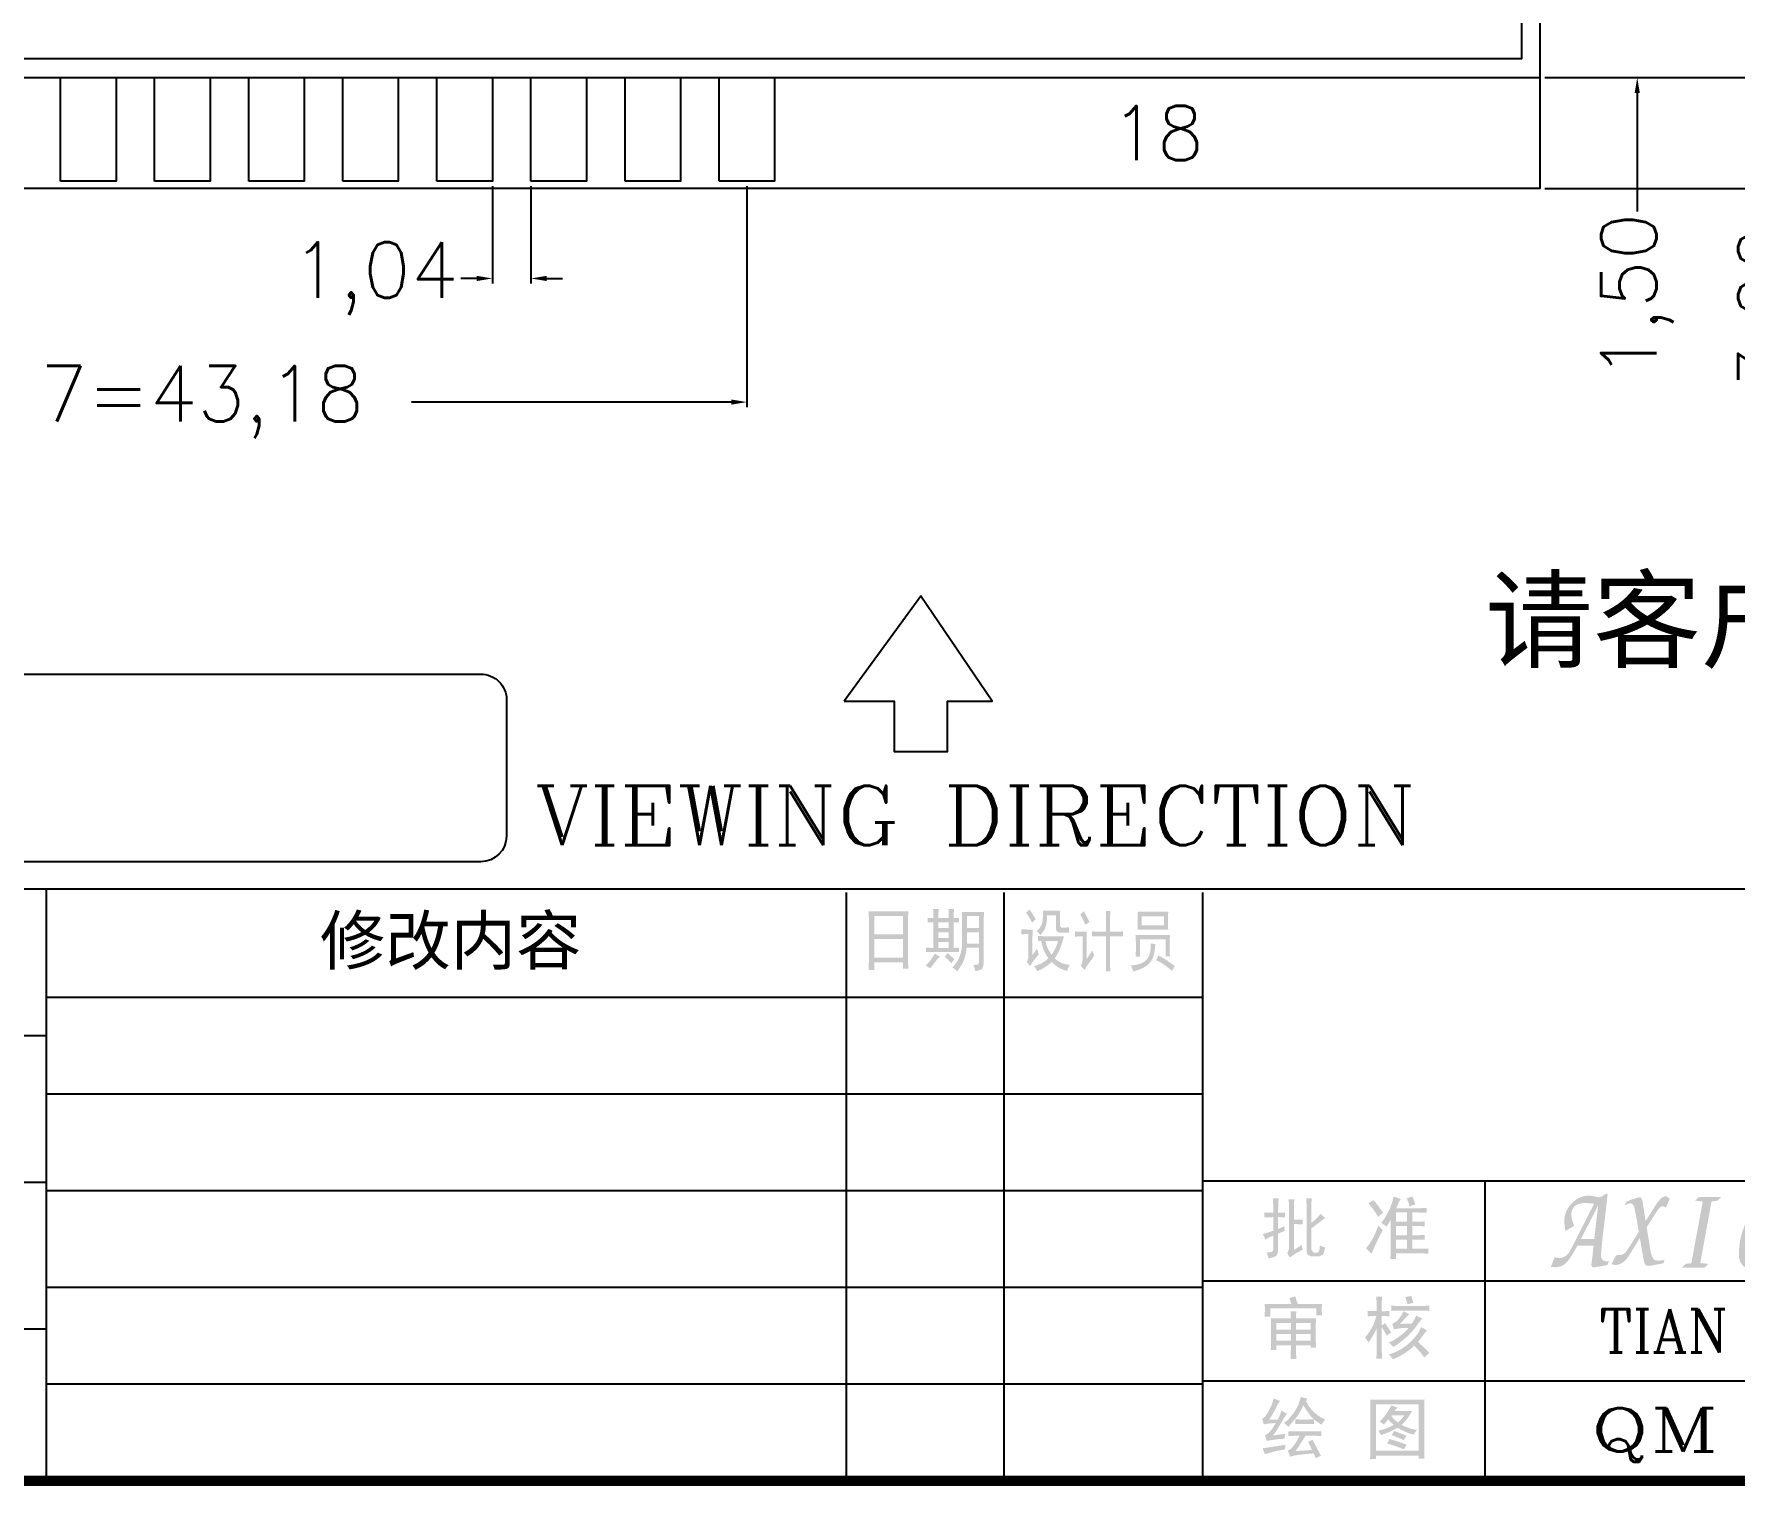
# Model space of a CAD drawing. Extents: x -1388 to 1427, y 183 to 486.
# Drawn here: x 697.43 to 743.33, y 219.21 to 258.42 of the extents above; entities that cross this region are included whole.
import ezdxf
from ezdxf.enums import TextEntityAlignment as Align

# ---------------------------------------------------------------- set-up
doc = ezdxf.new("R2010")
doc.units = 0
doc.header["$LTSCALE"] = 3
doc.layers.get('0').update_dxf_attribs({"linetype": 'CONTINUOUS'})
doc.layers.get('DEFPOINTS').update_dxf_attribs({"linetype": 'CONTINUOUS'})
doc.layers.add('DIM', color=3, linetype='CONTINUOUS')
doc.styles.add('ROMANC', font='romanc')
doc.styles.add('ROMANS', font='romans.shx')
doc.styles.get("Standard").update_dxf_attribs({"font": 'romanc.shx'})
doc.styles.add('style1', font='simhei.ttf')
doc.dimstyles.new('LCDDIM', dxfattribs={"dimtxt": 0.53, "dimasz": 0.424, "dimexe": 0.1325, "dimexo": 0.1325, "dimgap": 0.106, "dimtad": 0, "dimzin": 0, "dimtxsty": 'Standard', "dimcen": 2.5, "dimadec": 0, "dimazin": 0, "dimtfac": 1, "dimtofl": 0, "dimtmove": 0, "dimatfit": 0, "dimfxl": 0, "dimarcsym": 0})

# ---------------------------------------------------------------- blocks, each defined once
blk = doc.blocks.new('*D27')
at = {"layer": 'DEFPOINTS', "color": 0}
for p in [(736.585, 258.744), (738.085, 257.244), (740.713, 257.244)]:
    blk.add_point(p, dxfattribs=at)
at = {"layer": 'DIM', "color": 0, "lineweight": -2}
for p, q in [((740.713, 259.168), (740.713, 259.592)), ((736.718, 258.744), (740.846, 258.744)), ((738.218, 257.244), (740.846, 257.244)), ((740.713, 256.82), (740.713, 253.628))]:
    blk.add_line(p, q, dxfattribs=at)
at = {"layer": 'DIM', "color": 0}
for points in [[(740.642, 259.168), (740.784, 259.168), (740.713, 258.744)], [(740.642, 256.82), (740.784, 256.82), (740.713, 257.244)]]:
    blk.add_solid(points, dxfattribs=at)
at = {"layer": 'DIM', "color": 0, "insert": (740.713, 251.343), "char_height": 1.5, "attachment_point": 5, "rotation": 90, "style": 'ROMANS'}
blk.add_mtext('1,50', dxfattribs=at)
blk = doc.blocks.new('*D29')
at = {"layer": 'DEFPOINTS', "color": 0}
for p in [(738.085, 297.244), (744.414, 297.244), (738.085, 257.244)]:
    blk.add_point(p, dxfattribs=at)
at = {"layer": 'DIM', "color": 0, "lineweight": -2}
for p, q in [((738.218, 297.244), (744.547, 297.244)), ((744.414, 296.82), (744.414, 283.778)), ((744.414, 257.668), (744.414, 270.709)), ((738.218, 257.244), (744.547, 257.244))]:
    blk.add_line(p, q, dxfattribs=at)
at = {"layer": 'DIM', "color": 0}
for points in [[(744.344, 296.82), (744.485, 296.82), (744.414, 297.244)], [(744.344, 257.668), (744.485, 257.668), (744.414, 257.244)]]:
    blk.add_solid(points, dxfattribs=at)
at = {"layer": 'DIM', "color": 0, "insert": (744.414, 277.244), "char_height": 1.5, "attachment_point": 5, "rotation": 90, "style": 'ROMANS'}
blk.add_mtext('40,00%%p0.20', dxfattribs=at)
blk = doc.blocks.new('*D30')
at = {"layer": 'DEFPOINTS', "color": 0}
for p in [(738.085, 300.244), (748.183, 300.244), (738.085, 254.244)]:
    blk.add_point(p, dxfattribs=at)
at = {"layer": 'DIM', "color": 0, "lineweight": -2}
for p, q in [((738.218, 300.244), (748.315, 300.244)), ((748.183, 299.82), (748.183, 283.778)), ((748.183, 254.668), (748.183, 270.709)), ((738.218, 254.244), (748.315, 254.244))]:
    blk.add_line(p, q, dxfattribs=at)
at = {"layer": 'DIM', "color": 0}
for points in [[(748.112, 299.82), (748.253, 299.82), (748.183, 300.244)], [(748.112, 254.668), (748.253, 254.668), (748.183, 254.244)]]:
    blk.add_solid(points, dxfattribs=at)
at = {"layer": 'DIM', "color": 0, "insert": (748.183, 277.244), "char_height": 1.5, "attachment_point": 5, "rotation": 90, "style": 'ROMANS'}
blk.add_mtext('46,00%%p0.20', dxfattribs=at)
blk = doc.blocks.new('*D31')
at = {"layer": 'DEFPOINTS', "color": 0}
for p in [(673.495, 254.444), (716.675, 254.444), (716.675, 248.477)]:
    blk.add_point(p, dxfattribs=at)
at = {"layer": 'DIM', "color": 0, "lineweight": -2}
for p, q in [((673.495, 254.311), (673.495, 248.344)), ((716.675, 254.311), (716.675, 248.344)), ((673.919, 248.477), (682.55, 248.477)), ((716.251, 248.477), (707.62, 248.477))]:
    blk.add_line(p, q, dxfattribs=at)
at = {"layer": 'DIM', "color": 0}
for points in [[(673.919, 248.547), (673.919, 248.406), (673.495, 248.477)], [(716.251, 248.547), (716.251, 248.406), (716.675, 248.477)]]:
    blk.add_solid(points, dxfattribs=at)
at = {"layer": 'DIM', "color": 0, "insert": (695.085, 248.477), "char_height": 1.5, "attachment_point": 5, "style": 'ROMANS'}
blk.add_mtext('PITCH 2.54X17=43,18', dxfattribs=at)
blk = doc.blocks.new('*D32')
at = {"layer": 'DEFPOINTS', "color": 0}
for p in [(709.805, 254.444), (710.845, 254.444), (709.805, 251.816)]:
    blk.add_point(p, dxfattribs=at)
at = {"layer": 'DIM', "color": 0, "lineweight": -2}
for p, q in [((709.805, 254.311), (709.805, 251.683)), ((710.845, 254.311), (710.845, 251.683)), ((709.381, 251.816), (708.957, 251.816)), ((711.269, 251.816), (711.693, 251.816))]:
    blk.add_line(p, q, dxfattribs=at)
at = {"layer": 'DIM', "color": 0}
for points in [[(709.381, 251.886), (709.381, 251.745), (709.805, 251.816)], [(711.269, 251.886), (711.269, 251.745), (710.845, 251.816)]]:
    blk.add_solid(points, dxfattribs=at)
at = {"layer": 'DIM', "color": 0, "insert": (706.637, 251.816), "char_height": 1.5, "attachment_point": 5, "style": 'ROMANS'}
blk.add_mtext('1,04', dxfattribs=at)
blk = doc.blocks.new('*D65')
at = {"layer": 'DEFPOINTS', "color": 0}
for p in [(738.085, 257.244), (738.085, 254.244), (744.414, 254.244)]:
    blk.add_point(p, dxfattribs=at)
at = {"layer": 'DIM', "color": 0, "lineweight": -2}
for p, q in [((744.414, 257.668), (744.414, 258.092)), ((738.218, 257.244), (744.547, 257.244)), ((738.218, 254.244), (744.547, 254.244)), ((744.414, 253.82), (744.414, 253.396))]:
    blk.add_line(p, q, dxfattribs=at)
at = {"layer": 'DIM', "color": 0}
for points in [[(744.344, 257.668), (744.485, 257.668), (744.414, 257.244)], [(744.344, 253.82), (744.485, 253.82), (744.414, 254.244)]]:
    blk.add_solid(points, dxfattribs=at)
at = {"layer": 'DIM', "color": 0, "insert": (744.414, 251.004), "char_height": 1.5, "attachment_point": 5, "rotation": 90, "style": 'ROMANS'}
blk.add_mtext('3,00', dxfattribs=at)

msp = doc.modelspace()

# ---------------------------------------------------------------- hatches: boundary and pattern name
h = msp.add_hatch(color=3)
h.paths.add_polyline_path([(720.112, 233.978), (720.886, 233.978), (720.886, 233.474), (720.112, 233.474)], flags=16)
h.paths.add_polyline_path([(720.886, 234.104), (720.112, 234.104), (720.112, 234.6), (720.886, 234.6)], flags=16)
h.paths.add_polyline_path([(719.968, 234.557), (719.968, 234.434), (719.971, 234.308), (719.971, 234.18), (719.973, 234.048), (719.973, 233.913), (719.973, 233.893), (719.973, 233.752), (719.971, 233.617), (719.971, 233.487), (719.968, 233.366), (719.966, 233.249), (719.964, 233.137), (720.112, 233.137), (720.112, 233.35), (720.886, 233.35), (720.886, 233.175), (721.032, 233.175), (721.032, 233.189), (721.029, 233.305), (721.027, 233.427), (721.025, 233.552), (721.025, 233.68), (721.025, 233.812), (721.025, 233.949), (721.025, 233.967), (721.025, 234.104), (721.025, 234.236), (721.025, 234.364), (721.027, 234.488), (721.029, 234.609), (721.032, 234.725), (719.964, 234.725), (719.966, 234.676)])
h.paths.add_polyline_path([(721.709, 233.516), (721.637, 233.409), (721.583, 233.344), (721.498, 233.263), (721.514, 233.254), (721.624, 233.182), (721.689, 233.265), (721.77, 233.373), (721.805, 233.422), (721.886, 233.496), (721.747, 233.584)])
h.paths.add_polyline_path([(722.095, 233.595), (722.016, 233.496), (722.099, 233.429), (722.194, 233.321), (722.2, 233.332), (722.281, 233.431), (722.2, 233.501), (722.097, 233.599)])
h.paths.add_polyline_path([(721.841, 234.431), (722.126, 234.431), (722.126, 234.272), (721.841, 234.272)], flags=16)
h.paths.add_polyline_path([(721.841, 234.162), (722.126, 234.162), (722.126, 234.007), (721.841, 234.007)], flags=16)
h.paths.add_polyline_path([(721.841, 233.738), (721.841, 233.898), (722.126, 233.898), (722.126, 233.738)], flags=17)
h.paths.add_polyline_path([(722.615, 234.6), (722.938, 234.6), (722.938, 234.272), (722.615, 234.272)], flags=16)
h.paths.add_polyline_path([(722.615, 234.162), (722.938, 234.162), (722.938, 233.855), (722.615, 233.855)], flags=16)
h.paths.add_polyline_path([(722.485, 234.355), (722.485, 234.205), (722.485, 234.097), (722.483, 233.951), (722.481, 233.835), (722.478, 233.745), (722.474, 233.709), (722.447, 233.588), (722.404, 233.467), (722.375, 233.406), (722.308, 233.303), (722.223, 233.204), (722.259, 233.187), (722.353, 233.108), (722.416, 233.191), (722.483, 233.296), (722.537, 233.409), (722.564, 233.496), (722.593, 233.619), (722.608, 233.745), (722.938, 233.745), (722.938, 233.335), (722.916, 233.285), (722.783, 233.276), (722.815, 233.222), (722.842, 233.108), (722.902, 233.119), (723.01, 233.16), (723.035, 233.18), (723.068, 233.299), (723.068, 234.373), (723.068, 234.467), (723.073, 234.597), (723.077, 234.71), (722.478, 234.71), (722.481, 234.609), (722.483, 234.49)])
h.paths.add_polyline_path([(721.556, 234.548), (721.556, 234.425), (721.588, 234.427), (721.711, 234.431), (721.711, 233.738), (721.644, 233.738), (721.514, 233.745), (721.514, 233.622), (721.604, 233.626), (721.725, 233.628), (722.194, 233.628), (722.268, 233.626), (722.398, 233.622), (722.398, 233.745), (722.384, 233.743), (722.259, 233.738), (722.259, 234.431), (722.27, 234.431), (722.398, 234.425), (722.398, 234.548), (722.382, 234.548), (722.259, 234.541), (722.259, 234.674), (722.272, 234.784), (722.12, 234.784), (722.124, 234.676), (722.126, 234.541), (721.841, 234.541), (721.846, 234.674), (721.857, 234.784), (721.702, 234.784), (721.709, 234.676), (721.711, 234.541), (721.684, 234.541)])
h.paths.add_polyline_path([(724.618, 233.927), (724.627, 233.884), (724.663, 233.756), (724.706, 233.644), (724.757, 233.545), (724.816, 233.46), (724.751, 233.4), (724.656, 233.335), (724.614, 233.312), (724.522, 233.274), (724.425, 233.24), (724.459, 233.207), (724.515, 233.108), (724.558, 233.126), (724.647, 233.171), (724.737, 233.227), (724.739, 233.227), (724.831, 233.292), (724.908, 233.357), (724.968, 233.299), (725.049, 233.234), (725.136, 233.182), (725.228, 233.144), (725.325, 233.117), (725.343, 233.184), (725.394, 233.285), (725.343, 233.287), (725.244, 233.305), (725.152, 233.339), (725.067, 233.388), (724.986, 233.453), (725.047, 233.55), (725.101, 233.655), (725.145, 233.759), (725.166, 233.819), (725.204, 233.938), (725.235, 234.052), (724.737, 234.052), (724.733, 234.052), (724.63, 234.055), (724.538, 234.059), (724.538, 233.927), (724.618, 233.927), (725.076, 233.927), (724.73, 233.927), (724.764, 233.808), (724.809, 233.698), (724.867, 233.601), (724.901, 233.554), (724.964, 233.644), (725.015, 233.747), (725.058, 233.862), (725.076, 233.927)])
h.paths.add_polyline_path([(724.277, 233.489), (724.277, 233.462), (724.232, 233.357), (724.253, 233.337), (724.318, 233.24), (724.363, 233.314), (724.43, 233.409), (724.486, 233.478), (724.56, 233.57), (724.544, 233.606), (724.504, 233.716), (724.455, 233.642), (724.385, 233.548), (724.385, 233.942), (724.385, 233.985), (724.387, 234.115), (724.392, 234.234), (724.232, 234.234), (724.181, 234.236), (724.084, 234.243), (724.084, 234.104), (724.167, 234.108), (724.277, 234.111)])
h.paths.add_polyline_path([(724.656, 234.454), (724.634, 234.366), (724.58, 234.27), (724.499, 234.182), (724.533, 234.162), (724.6, 234.082), (724.643, 234.135), (724.708, 234.234), (724.748, 234.33), (724.757, 234.362), (724.775, 234.479), (724.782, 234.615), (725.02, 234.615), (725.02, 234.25), (725.036, 234.187), (725.116, 234.147), (725.372, 234.147), (725.368, 234.171), (725.372, 234.292), (725.343, 234.29), (725.246, 234.286), (725.161, 234.286), (725.127, 234.351), (725.127, 234.548), (725.127, 234.62), (725.134, 234.739), (724.668, 234.739), (724.67, 234.707), (724.668, 234.586)])
h.paths.add_polyline_path([(724.289, 234.761), (724.21, 234.687), (724.262, 234.62), (724.322, 234.521), (724.374, 234.418), (724.392, 234.436), (724.47, 234.512), (724.425, 234.591), (724.363, 234.689), (724.3, 234.775)])
h.paths.add_polyline_path([(725.74, 234.052), (725.74, 233.444), (725.731, 233.359), (725.688, 233.247), (725.717, 233.227), (725.796, 233.146), (725.805, 233.164), (725.863, 233.263), (725.933, 233.357), (725.998, 233.451), (726.056, 233.541), (726.045, 233.554), (726, 233.664), (725.978, 233.631), (725.915, 233.539), (725.848, 233.438), (725.848, 233.898), (725.848, 233.924), (725.85, 234.052), (725.852, 234.176), (725.648, 234.176), (725.639, 234.176), (725.536, 234.182), (725.536, 234.037), (725.542, 234.039), (725.625, 234.048)])
h.paths.add_polyline_path([(725.758, 234.71), (725.677, 234.645), (725.729, 234.544), (725.785, 234.429), (725.818, 234.36), (725.843, 234.378), (725.926, 234.438), (725.868, 234.55), (725.809, 234.662), (725.78, 234.725)])
h.paths.add_polyline_path([(726.092, 234.178), (725.993, 234.182), (725.993, 234.046), (726.072, 234.05), (726.171, 234.052), (726.375, 234.052), (726.375, 233.344), (726.372, 233.238), (726.368, 233.108), (726.487, 233.108), (726.482, 233.225), (726.482, 233.35), (726.482, 234.052), (726.702, 234.052), (726.722, 234.052), (726.828, 234.046), (726.828, 234.182), (726.79, 234.18), (726.698, 234.176), (726.482, 234.176), (726.482, 234.564), (726.482, 234.602), (726.487, 234.732), (726.368, 234.732), (726.37, 234.692), (726.375, 234.564), (726.375, 234.176), (726.164, 234.176)])
h.paths.add_polyline_path([(727.772, 233.51), (727.727, 233.402), (727.779, 233.377), (727.875, 233.326), (727.949, 233.276), (727.983, 233.252), (728.061, 233.191), (728.158, 233.117), (728.165, 233.137), (728.227, 233.247), (728.158, 233.299), (728.07, 233.361), (727.994, 233.415), (727.961, 233.436), (727.873, 233.485), (727.779, 233.532)])
h.paths.add_polyline_path([(727.579, 233.732), (727.563, 233.613), (727.537, 233.527), (727.478, 233.431), (727.478, 233.429), (727.404, 233.361), (727.308, 233.314), (727.245, 233.292), (727.151, 233.272), (727.043, 233.263), (727.068, 233.216), (727.106, 233.101), (727.198, 233.128), (727.299, 233.164), (727.386, 233.204), (727.456, 233.247), (727.492, 233.276), (727.572, 233.357), (727.626, 233.444), (727.66, 233.536), (727.682, 233.658), (727.689, 233.72), (727.705, 233.839), (727.685, 233.842), (727.575, 233.855)])
h.paths.add_polyline_path([(727.173, 234.001), (727.178, 233.877), (727.178, 233.658), (727.175, 233.622), (727.173, 233.496), (727.292, 233.496), (727.292, 233.972), (727.978, 233.972), (727.978, 233.512), (728.097, 233.512), (728.093, 233.566), (728.091, 233.693), (728.091, 233.884), (728.091, 233.987), (728.097, 234.088), (727.173, 234.088)])
h.paths.add_polyline_path([(727.337, 234.593), (727.938, 234.593), (727.938, 234.351), (727.337, 234.351)], flags=16)
h.paths.add_polyline_path([(727.227, 234.654), (727.229, 234.528), (727.229, 234.409), (727.229, 234.362), (727.225, 234.234), (728.05, 234.234), (728.048, 234.283), (728.046, 234.409), (728.046, 234.528), (728.046, 234.591), (728.05, 234.716), (727.225, 234.716)])
h = msp.add_hatch(color=3)
h.paths.add_polyline_path([(731.917, 226.852), (731.924, 226.978), (731.778, 226.978), (731.781, 226.924), (731.785, 226.796), (731.785, 225.531), (731.819, 225.443), (731.924, 225.407), (732.128, 225.407), (732.222, 225.45), (732.247, 225.497), (732.29, 225.647), (732.258, 225.654), (732.144, 225.699), (732.144, 225.677), (732.128, 225.56), (732.092, 225.508), (731.976, 225.508), (731.917, 225.582), (731.917, 226.168), (732.012, 226.237), (732.128, 226.327), (732.22, 226.397), (732.29, 226.446), (732.258, 226.468), (732.164, 226.554), (732.095, 226.473), (732.003, 226.383), (731.917, 226.314), (731.917, 226.818)])
h.paths.add_polyline_path([(731.025, 226.895), (731.034, 226.971), (730.879, 226.971), (730.879, 226.964), (730.883, 226.848), (730.886, 226.722), (730.888, 226.585), (730.755, 226.585), (730.646, 226.592), (730.646, 226.459), (730.744, 226.464), (730.888, 226.466), (730.888, 226.101), (730.829, 226.08), (730.699, 226.033), (730.603, 226.006), (730.628, 225.968), (730.675, 225.861), (730.758, 225.91), (730.888, 225.97), (730.888, 225.582), (730.859, 225.531), (730.841, 225.526), (730.704, 225.508), (730.722, 225.477), (730.762, 225.349), (730.859, 225.376), (730.96, 225.414), (730.969, 225.421), (731.018, 225.524), (731.018, 226.022), (731.067, 226.042), (731.193, 226.094), (731.186, 226.219), (731.11, 226.186), (731.018, 226.145), (731.018, 226.466), (731.069, 226.466), (731.202, 226.459), (731.202, 226.592), (731.137, 226.587), (731.018, 226.585), (731.018, 226.599), (731.02, 226.771)])
h.paths.add_polyline_path([(731.442, 226.823), (731.458, 226.948), (731.303, 226.948), (731.305, 226.924), (731.309, 226.796), (731.309, 225.605), (731.267, 225.495), (731.332, 225.372), (731.395, 225.421), (731.507, 225.495), (731.581, 225.535), (731.682, 225.589), (731.682, 225.594), (731.646, 225.715), (731.529, 225.632), (731.442, 225.582), (731.442, 226.278), (731.574, 226.276), (731.682, 226.269), (731.682, 226.401), (731.588, 226.397), (731.442, 226.394), (731.442, 226.796)])
h = msp.add_hatch(color=3)
h.paths.add_polyline_path([(733.674, 226.114), (733.624, 225.997), (733.575, 225.896), (733.539, 225.834), (733.472, 225.728), (733.391, 225.627), (733.445, 225.576), (733.539, 225.479), (733.566, 225.542), (733.615, 225.654), (733.676, 225.787), (733.732, 225.899), (733.788, 226.011), (733.844, 226.116), (733.808, 226.15), (733.721, 226.24)])
h.paths.add_polyline_path([(734.501, 225.612), (734.196, 225.612), (734.196, 225.861), (734.501, 225.861)], flags=16)
h.paths.add_polyline_path([(734.501, 225.977), (734.196, 225.977), (734.196, 226.226), (734.501, 226.226)], flags=16)
h.paths.add_polyline_path([(734.737, 226.226), (734.64, 226.226), (734.64, 226.343), (734.784, 226.343), (734.907, 226.347), (734.977, 226.35), (734.977, 226.219), (734.867, 226.224)], flags=17)
h.paths.add_polyline_path([(734.501, 226.343), (734.196, 226.343), (734.196, 226.592), (734.501, 226.592)], flags=16)
h.paths.add_polyline_path([(733.564, 226.904), (733.458, 226.841), (733.514, 226.769), (733.604, 226.652), (733.669, 226.554), (733.714, 226.475), (733.745, 226.502), (733.853, 226.585), (733.788, 226.677), (733.714, 226.782), (733.665, 226.841), (733.597, 226.928)])
h.paths.add_polyline_path([(733.802, 226.314), (733.846, 226.285), (733.947, 226.211), (733.999, 226.296), (734.057, 226.401), (734.057, 225.706), (734.055, 225.562), (734.053, 225.437), (734.048, 225.333), (734.196, 225.333), (734.196, 225.488), (734.773, 225.488), (734.824, 225.488), (734.954, 225.486), (735.071, 225.479), (735.071, 225.618), (735.037, 225.618), (734.934, 225.614), (734.802, 225.612), (734.64, 225.612), (734.64, 225.861), (734.741, 225.861), (734.871, 225.858), (734.977, 225.854), (734.977, 225.984), (734.91, 225.982), (734.788, 225.977), (734.64, 225.977), (734.64, 226.226), (734.64, 226.343), (734.64, 226.592), (734.728, 226.592), (734.777, 226.592), (734.903, 226.59), (735.029, 226.585), (735.029, 226.715), (734.984, 226.713), (734.86, 226.708), (734.728, 226.708), (734.21, 226.708), (734.223, 226.742), (734.282, 226.879), (734.326, 226.957), (734.257, 226.98), (734.138, 227.023), (734.127, 226.98), (734.095, 226.863), (734.053, 226.744), (733.999, 226.621), (733.932, 226.495), (733.864, 226.39)])
h.paths.add_polyline_path([(734.611, 227.016), (734.495, 226.971), (734.535, 226.865), (734.569, 226.751), (734.602, 226.769), (734.721, 226.812), (734.69, 226.904), (734.64, 227.029)])
h = msp.add_hatch(color=3)
h.paths.add_polyline_path([(744.468, 226.966), (744.414, 226.887), (744.56, 226.887), (744.532, 226.734), (744.506, 226.587), (744.482, 226.449), (744.459, 226.318), (744.437, 226.195), (744.418, 226.08), (744.4, 225.972), (744.383, 225.871), (744.368, 225.778), (744.356, 225.693), (744.344, 225.615), (744.334, 225.545), (744.325, 225.482), (744.319, 225.429), (744.193, 225.344), (744.102, 225.287), (744.046, 225.259), (744.042, 225.258), (743.942, 225.235), (743.839, 225.253), (743.827, 225.258), (743.754, 225.317), (743.726, 225.366), (743.702, 225.448), (743.689, 225.558), (743.687, 225.63), (743.691, 225.716), (743.7, 225.816), (743.716, 225.934), (743.726, 225.995), (743.744, 226.089), (743.768, 226.188), (743.798, 226.292), (743.835, 226.4), (743.843, 226.423), (743.87, 226.506), (743.903, 226.595), (743.942, 226.69), (743.987, 226.791), (744.037, 226.899), (744.078, 226.982), (744.065, 227.024), (743.875, 226.896), (743.767, 226.639), (743.716, 226.513), (743.669, 226.397), (743.628, 226.288), (743.591, 226.187), (743.56, 226.095), (743.534, 226.01), (743.513, 225.935), (743.498, 225.868), (743.494, 225.848), (743.476, 225.731), (743.463, 225.623), (743.456, 225.525), (743.456, 225.47), (743.465, 225.359), (743.492, 225.262), (743.503, 225.239), (743.568, 225.153), (743.63, 225.111), (743.73, 225.081), (743.776, 225.076), (743.88, 225.087), (743.888, 225.089), (743.977, 225.115), (744.068, 225.152), (744.139, 225.191), (744.235, 225.247), (744.31, 225.293), (744.306, 225.185), (744.306, 225.159), (744.319, 225.096), (744.36, 225.079), (744.463, 225.092), (744.477, 225.096), (744.58, 225.124), (744.681, 225.155), (744.719, 225.169), (744.763, 225.245), (744.64, 225.233), (744.607, 225.232), (744.57, 225.261), (744.554, 225.347), (744.556, 225.434), (744.564, 225.54), (744.576, 225.654), (744.584, 225.708), (744.592, 225.771), (744.603, 225.841), (744.616, 225.919), (744.629, 226.006), (744.646, 226.101), (744.663, 226.205), (744.683, 226.316), (744.704, 226.436), (744.728, 226.564), (744.753, 226.701), (744.78, 226.846), (744.808, 226.999), (744.814, 227.03)])
h.paths.add_polyline_path([(739.876, 227.109), (739.787, 227.043), (739.749, 227.024), (739.673, 227.001), (739.587, 227.02), (739.479, 227.041), (739.377, 227.049), (739.368, 227.049), (739.277, 227.036), (739.175, 227.001), (739.085, 226.955), (739.001, 226.892), (738.946, 226.839), (738.882, 226.765), (738.825, 226.674), (738.797, 226.618), (738.762, 226.524), (738.744, 226.421), (738.74, 226.344), (738.746, 226.281), (738.764, 226.158), (738.775, 226.093), (739.009, 226.229), (738.974, 226.335), (738.946, 226.426), (738.931, 226.533), (738.93, 226.557), (738.952, 226.658), (738.959, 226.674), (739.018, 226.759), (739.026, 226.767), (739.114, 226.816), (739.133, 226.824), (739.234, 226.843), (739.299, 226.846), (739.391, 226.843), (739.505, 226.835), (739.527, 226.833), (739.549, 226.83), (738.981, 225.712), (738.924, 225.6), (738.877, 225.519), (738.866, 225.502), (738.794, 225.424), (738.778, 225.413), (738.681, 225.37), (738.676, 225.369), (738.61, 225.362), (738.514, 225.378), (738.485, 225.384), (738.381, 225.124), (738.487, 225.115), (738.53, 225.115), (738.633, 225.132), (738.638, 225.133), (738.726, 225.175), (738.765, 225.207), (738.832, 225.276), (738.903, 225.366), (738.905, 225.369), (738.952, 225.442), (739.004, 225.529), (739.061, 225.63), (739.095, 225.693), (739.533, 225.693), (739.502, 225.401), (739.484, 225.274), (739.476, 225.185), (739.476, 225.174), (739.492, 225.124), (739.537, 225.109), (739.638, 225.124), (739.739, 225.142), (739.843, 225.161), (739.905, 225.172), (739.955, 225.28), (739.879, 225.267), (739.784, 225.302), (739.733, 225.384), (739.735, 225.478), (739.744, 225.585), (739.752, 225.673), (739.761, 225.767), (739.772, 225.87), (739.786, 225.984), (739.79, 226.023), (739.914, 227.074)])
h.paths.add_polyline_path([(739.193, 225.88), (739.657, 226.779), (739.552, 225.88)], flags=16)
h.paths.add_polyline_path([(741.472, 227.033), (741.386, 226.998), (741.318, 226.933), (741.263, 226.865), (741.221, 226.805), (741.17, 226.728), (741.11, 226.632), (741.04, 226.519), (741.018, 226.484), (740.939, 226.363), (740.851, 226.916), (740.819, 226.988), (740.786, 227.005), (740.708, 226.988), (740.64, 226.967), (740.536, 226.931), (740.428, 226.89), (740.371, 226.789), (740.49, 226.832), (740.542, 226.843), (740.609, 226.795), (740.629, 226.745), (740.652, 226.651), (740.678, 226.517), (740.691, 226.443), (740.755, 226.071), (740.466, 225.61), (740.399, 225.513), (740.346, 225.47), (740.269, 225.446), (740.143, 225.438), (740.015, 225.194), (740.121, 225.172), (740.13, 225.172), (740.229, 225.19), (740.288, 225.219), (740.361, 225.272), (740.432, 225.348), (740.498, 225.442), (740.784, 225.899), (740.895, 225.264), (740.929, 225.178), (740.996, 225.15), (741.09, 225.159), (741.145, 225.169), (741.26, 225.189), (741.361, 225.21), (741.427, 225.226), (741.447, 225.308), (741.323, 225.292), (741.282, 225.289), (741.199, 225.302), (741.139, 225.347), (741.101, 225.429), (741.083, 225.501), (741.063, 225.613), (741.05, 225.695), (740.968, 226.192), (741.171, 226.512), (741.233, 226.607), (741.273, 226.668), (741.342, 226.744), (741.39, 226.76), (741.49, 226.733), (741.491, 226.731), (741.593, 226.966), (741.498, 227.029)])
h.paths.add_polyline_path([(742.979, 227.008), (742.377, 227.008), (742.278, 226.912), (742.481, 226.887), (742.174, 225.223), (742.015, 225.204), (741.92, 225.105), (742.535, 225.105), (742.631, 225.204), (742.414, 225.226), (742.719, 226.887), (742.881, 226.912)])
h = msp.add_hatch(color=3)
h.paths.add_polyline_path([(731.5, 223.606), (731.895, 223.606), (731.895, 223.431), (731.5, 223.431)], flags=16)
h.paths.add_polyline_path([(731.5, 223.306), (731.895, 223.306), (731.895, 223.131), (731.5, 223.131)], flags=16)
h.paths.add_polyline_path([(731.361, 223.306), (731.361, 223.131), (730.966, 223.131), (730.966, 223.306)], flags=16)
h.paths.add_polyline_path([(731.361, 223.431), (730.966, 223.431), (730.966, 223.606), (731.361, 223.606)], flags=16)
h.paths.add_polyline_path([(730.823, 223.703), (730.825, 223.6), (730.827, 223.469), (730.827, 223.312), (730.827, 223.247), (730.827, 223.104), (730.825, 222.983), (730.82, 222.882), (730.966, 222.882), (730.966, 223.007), (731.361, 223.007), (731.361, 222.873), (731.359, 222.745), (731.354, 222.633), (731.507, 222.633), (731.505, 222.738), (731.5, 222.866), (731.5, 223.007), (731.895, 223.007), (731.895, 222.94), (732.041, 222.94), (732.041, 222.951), (732.036, 223.052), (732.034, 223.18), (732.034, 223.335), (732.034, 223.355), (732.034, 223.503), (732.036, 223.629), (732.041, 223.73), (731.5, 223.73), (731.5, 223.795), (731.507, 223.92), (731.354, 223.92), (731.359, 223.853), (731.361, 223.73), (730.82, 223.73)])
h.paths.add_polyline_path([(731.318, 224.279), (731.33, 224.255), (731.377, 224.124), (730.652, 224.124), (730.657, 224.082), (730.661, 223.956), (730.659, 223.907), (730.652, 223.781), (730.807, 223.781), (730.807, 224.001), (732.047, 224.001), (732.047, 223.81), (732.202, 223.81), (732.2, 223.84), (732.193, 223.963), (732.195, 223.997), (732.202, 224.124), (731.545, 224.124), (731.523, 224.192), (731.478, 224.329), (731.437, 224.313)])
h.paths.add_polyline_path([(734.795, 223.328), (734.786, 223.315), (734.712, 223.223), (734.618, 223.124), (734.56, 223.066), (734.463, 222.985), (734.356, 222.911), (734.351, 222.909), (734.246, 222.85), (734.131, 222.801), (734.006, 222.758), (734.044, 222.725), (734.116, 222.626), (734.205, 222.666), (734.32, 222.72), (734.398, 222.767), (734.501, 222.839), (734.591, 222.904), (734.692, 222.992), (734.782, 222.9), (734.86, 222.817), (734.889, 222.779), (734.961, 222.678), (735.006, 222.72), (735.1, 222.794), (735.022, 222.882), (734.988, 222.913), (734.903, 222.996), (734.795, 223.095), (734.797, 223.097), (734.88, 223.209), (734.948, 223.299), (734.961, 223.319), (735.042, 223.409), (734.99, 223.434), (734.883, 223.496), (734.858, 223.445)])
h.paths.add_polyline_path([(734.232, 223.671), (734.194, 223.635), (734.1, 223.584), (734.145, 223.438), (734.212, 223.451), (734.333, 223.467), (734.405, 223.472), (734.54, 223.474), (734.488, 223.416), (734.398, 223.328), (734.297, 223.247), (734.225, 223.196), (734.118, 223.131), (734.006, 223.079), (734.042, 223.048), (734.129, 222.963), (734.174, 222.989), (734.279, 223.061), (734.378, 223.137), (734.434, 223.182), (734.526, 223.265), (734.618, 223.364), (734.661, 223.413), (734.746, 223.514), (734.809, 223.606), (734.838, 223.647), (734.912, 223.73), (734.744, 223.804), (734.694, 223.696), (734.627, 223.591), (734.304, 223.584), (734.371, 223.651), (734.452, 223.736), (734.468, 223.759), (734.56, 223.84), (734.407, 223.927), (734.374, 223.862), (734.302, 223.752)])
h.paths.add_polyline_path([(734.21, 223.943), (734.824, 223.943), (734.851, 223.943), (734.981, 223.94), (735.1, 223.934), (735.1, 224.082), (735.078, 224.077), (734.957, 224.068), (734.824, 224.066), (734.275, 224.066), (734.203, 224.068), (734.077, 224.082), (734.077, 223.934), (734.084, 223.936)])
h.paths.add_polyline_path([(733.436, 223.788), (733.546, 223.795), (733.669, 223.795), (733.631, 223.665), (733.584, 223.548), (733.53, 223.445), (733.512, 223.413), (733.436, 223.303), (733.362, 223.218), (733.382, 223.194), (733.458, 223.079), (733.496, 223.135), (733.568, 223.25), (733.629, 223.357), (733.676, 223.46), (733.676, 222.956), (733.678, 222.902), (733.678, 222.779), (733.669, 222.648), (733.824, 222.648), (733.819, 222.702), (733.817, 222.828), (733.815, 222.956), (733.815, 223.496), (733.819, 223.49), (733.88, 223.389), (733.947, 223.27), (733.963, 223.281), (734.071, 223.351), (734.046, 223.389), (733.979, 223.492), (733.902, 223.606), (733.815, 223.539), (733.815, 223.795), (733.891, 223.795), (734.019, 223.788), (734.019, 223.934), (733.938, 223.929), (733.815, 223.92), (733.815, 224.089), (733.817, 224.201), (733.824, 224.315), (733.669, 224.315), (733.674, 224.221), (733.676, 224.089), (733.676, 223.927), (733.568, 223.929), (733.436, 223.934)])
h.paths.add_polyline_path([(734.589, 224.333), (734.452, 224.308), (734.474, 224.234), (734.517, 224.111), (734.537, 224.12), (734.67, 224.154), (734.647, 224.221), (734.611, 224.338)])
h = msp.add_hatch(color=3)
h.paths.add_polyline_path([(731.168, 220.309), (731.047, 220.291), (731.018, 220.286), (730.894, 220.269), (730.879, 220.266), (730.755, 220.246), (730.728, 220.244), (730.603, 220.226), (730.614, 220.186), (730.661, 220.064), (730.702, 220.078), (730.823, 220.112), (730.946, 220.145), (730.955, 220.147), (731.085, 220.172), (731.202, 220.197), (731.215, 220.32)])
h.paths.add_polyline_path([(731.59, 220.549), (731.534, 220.441), (731.464, 220.327), (731.462, 220.325), (731.377, 220.221), (731.28, 220.159), (731.296, 220.123), (731.339, 219.999), (731.462, 220.029), (731.565, 220.049), (731.579, 220.051), (731.662, 220.058), (731.794, 220.071), (731.976, 220.087), (731.982, 220.071), (732.034, 219.955), (732.056, 219.968), (732.173, 220.02), (732.104, 220.154), (732.038, 220.278), (731.985, 220.381), (731.946, 220.459), (731.938, 220.455), (731.83, 220.394), (731.888, 220.271), (731.931, 220.181), (731.841, 220.172), (731.693, 220.161), (731.574, 220.154), (731.487, 220.152), (731.554, 220.242), (731.623, 220.349), (731.689, 220.452), (731.756, 220.562), (731.989, 220.562), (732.047, 220.562), (732.18, 220.553), (732.18, 220.686), (732.11, 220.681), (731.989, 220.679), (731.487, 220.679), (731.415, 220.679), (731.296, 220.686), (731.296, 220.553), (731.357, 220.558), (731.487, 220.562), (731.594, 220.562)])
h.paths.add_polyline_path([(731.617, 220.883), (731.801, 220.883), (731.868, 220.883), (731.982, 220.876), (731.982, 221.007), (731.931, 221.004), (731.801, 221), (731.617, 221), (731.606, 221), (731.478, 221.007), (731.478, 220.876), (731.493, 220.876)], flags=17)
h.paths.add_polyline_path([(730.666, 221.078), (730.587, 221.015), (730.594, 220.989), (730.632, 220.867), (730.688, 220.881), (730.814, 220.899), (730.832, 220.899), (730.953, 220.906), (730.89, 220.8), (730.82, 220.701), (730.762, 220.636), (730.661, 220.569), (730.672, 220.542), (730.711, 220.423), (730.731, 220.426), (730.847, 220.446), (730.982, 220.466), (731.087, 220.475), (731.193, 220.482), (731.193, 220.488), (731.202, 220.612), (731.146, 220.605), (731.025, 220.589), (730.879, 220.569), (730.953, 220.672), (731.018, 220.773), (731.022, 220.78), (731.083, 220.881), (731.15, 221), (731.197, 221.076), (731.26, 221.161), (731.215, 221.179), (731.105, 221.242), (731.105, 221.235), (731.067, 221.128), (731.011, 221), (730.778, 221), (730.847, 221.11), (730.91, 221.22), (730.96, 221.314), (731.004, 221.41), (731.069, 221.504), (731.018, 221.52), (730.901, 221.57), (730.865, 221.455), (730.818, 221.339), (730.762, 221.226), (730.744, 221.193)])
h.paths.add_polyline_path([(731.581, 221.446), (731.552, 221.374), (731.493, 221.262), (731.44, 221.181), (731.361, 221.081), (731.361, 221.078), (731.278, 220.989), (731.179, 220.906), (731.197, 220.892), (731.296, 220.802), (731.368, 220.888), (731.449, 220.984), (731.523, 221.074), (731.574, 221.15), (731.637, 221.26), (731.698, 221.388), (731.729, 221.334), (731.796, 221.229), (731.872, 221.125), (731.89, 221.101), (731.967, 221.022), (732.065, 220.941), (732.187, 220.861), (732.211, 220.903), (732.29, 221), (732.218, 221.033), (732.11, 221.098), (732.012, 221.175), (731.994, 221.19), (731.915, 221.271), (731.841, 221.372), (731.772, 221.498), (731.801, 221.563), (731.745, 221.579), (731.632, 221.614), (731.619, 221.567)])
h.paths.add_polyline_path([(734.017, 220.464), (733.961, 220.349), (734.035, 220.331), (734.142, 220.298), (734.27, 220.253), (734.414, 220.197), (734.423, 220.212), (734.488, 220.32), (734.405, 220.352), (734.297, 220.39), (734.167, 220.43), (734.019, 220.475)], flags=0)
h.paths.add_polyline_path([(734.149, 220.686), (734.086, 220.576), (734.145, 220.556), (734.259, 220.511), (734.414, 220.444), (734.421, 220.459), (734.481, 220.569), (734.416, 220.592), (734.302, 220.634), (734.151, 220.692)], flags=0)
h.paths.add_polyline_path([(734.418, 221.11), (734.344, 221.009), (734.255, 220.919), (734.252, 220.921), (734.163, 220.991), (734.071, 221.096), (734.086, 221.116), (734.423, 221.116)], flags=0)
h.paths.add_polyline_path([(733.844, 221.036), (733.757, 220.948), (733.77, 220.941), (733.873, 220.867), (733.914, 220.91), (733.99, 221.007), (734.037, 220.95), (734.138, 220.854), (734.062, 220.816), (733.941, 220.762), (733.824, 220.724), (733.714, 220.701), (733.732, 220.684), (733.802, 220.583), (733.9, 220.616), (734.017, 220.661), (734.131, 220.717), (734.239, 220.78), (734.322, 220.731), (734.434, 220.677), (734.551, 220.63), (734.676, 220.592), (734.692, 220.621), (734.766, 220.722), (734.71, 220.728), (734.596, 220.753), (734.474, 220.796), (734.349, 220.854), (734.385, 220.888), (734.479, 220.989), (734.54, 221.074), (734.573, 221.128), (734.64, 221.233), (734.158, 221.233), (734.239, 221.323), (734.19, 221.339), (734.071, 221.381), (734.03, 221.296), (733.954, 221.175), (733.925, 221.134)], flags=0)
h.paths.add_polyline_path([(734.815, 220.159), (733.656, 220.159), (733.656, 221.41), (734.815, 221.41)], flags=16)
h.paths.add_polyline_path([(733.505, 221.388), (733.508, 221.262), (733.51, 221.132), (733.51, 220.385), (733.508, 220.311), (733.508, 220.181), (733.505, 220.055), (733.501, 219.932), (733.656, 219.932), (733.656, 220.029), (734.815, 220.029), (734.815, 219.948), (734.97, 219.948), (734.968, 219.999), (734.966, 220.125), (734.963, 220.251), (734.961, 220.378), (734.961, 221.132), (734.963, 221.164), (734.963, 221.296), (734.966, 221.421), (734.97, 221.54), (733.501, 221.54), (733.503, 221.511)])

# ---------------------------------------------------------------- linework, layer by layer
for p, q in [((792.657, 235.324), (644.673, 235.324)), ((697.753, 235.324), (697.753, 219.344)), ((719.358, 235.232), (719.358, 219.252)), ((723.614, 235.232), (723.614, 219.252)), ((728.981, 219.252), (728.981, 235.232)), ((728.981, 232.398), (697.753, 232.398)), ((697.753, 231.363), (644.673, 231.363)), ((728.981, 229.787), (697.753, 229.787)), ((697.753, 227.402), (644.673, 227.402)), ((728.981, 227.176), (697.753, 227.176)), ((728.981, 224.566), (697.753, 224.566)), ((697.753, 223.44), (644.673, 223.44)), ((728.981, 221.955), (697.753, 221.955))]:
    msp.add_line(p, q)
msp.add_lwpolyline([(792.657, 219.344, 0.278, 0.278, 0), (792.657, 321.474, 0.278, 0.278, 0), (644.673, 321.474, 0.278, 0.278, 0), (644.673, 219.344, 0.278, 0.278, 0)], format="xyseb", close=True)
for points in [[(652.085, 254.244), (652.085, 300.244), (738.085, 300.244), (738.085, 254.244)], [(652.585, 257.744), (652.585, 296.744), (737.585, 296.744), (737.585, 257.744)], [(698.145, 254.444), (698.145, 257.244), (699.645, 257.244), (699.645, 254.444)], [(700.685, 254.444), (700.685, 257.244), (702.185, 257.244), (702.185, 254.444)], [(703.225, 254.444), (703.225, 257.244), (704.725, 257.244), (704.725, 254.444)], [(705.765, 254.444), (705.765, 257.244), (707.265, 257.244), (707.265, 254.444)], [(708.305, 254.444), (708.305, 257.244), (709.805, 257.244), (709.805, 254.444)], [(710.845, 254.444), (710.845, 257.244), (712.345, 257.244), (712.345, 254.444)], [(713.385, 254.444), (713.385, 257.244), (714.885, 257.244), (714.885, 254.444)], [(715.925, 254.444), (715.925, 257.244), (717.425, 257.244), (717.425, 254.444)]]:
    msp.add_lwpolyline(points, close=True)
for points in [[(652.085, 257.244), (738.085, 257.244)], [(728.981, 227.446), (792.657, 227.446)], [(736.598, 227.446), (736.598, 219.344)], [(728.981, 224.746), (792.657, 224.746)], [(728.981, 222.045), (792.657, 222.045)]]:
    msp.add_lwpolyline(points)
at = {"color": 3}
msp.add_lwpolyline([(719.299, 240.398), (720.651, 240.398), (720.651, 239.042), (722.091, 239.042), (722.091, 240.398), (723.293, 240.398), (721.371, 243.236)], close=True, dxfattribs=at)
msp.add_lwpolyline([(710.186, 236.757, -0.406934), (709.491, 236.063), (646.268, 236.063, -0.414214), (645.573, 236.757), (645.573, 240.437, -0.414214), (646.268, 241.132), (709.491, 241.132, -0.414214), (710.186, 240.437), (710.186, 236.757)], format="xyb")

# ---------------------------------------------------------------- texts
at = {"style": 'ROMANS'}
msp.add_text('18', height=1.46, dxfattribs=at).set_placement((727.755, 255.744), align=Align.MIDDLE)
at = {"color": 3, "style": 'style1'}
for s, height, p in [('请客户提供电压参数', 2.1383, (736.604, 241.523)), ('修改内容', 1.2939, (705.149, 233.291))]:
    msp.add_text(s, height=height, dxfattribs=at).set_placement(p)
at = {"color": 3, "style": 'ROMANC'}
for s, height, width, p, p2 in [('VIEWING DIRECTION', 1.60501, 0.961038, (710.946, 236.509), (734.744, 236.509)), ('TIAN', 1.1703, 0.88109, (739.683, 222.814), (743.169, 222.814)), ('QM', 1.1703, 1.390164, (739.429, 220.14), (742.915, 220.14))]:
    msp.add_text(s, height=height, dxfattribs=dict(at, width=width)).set_placement(p, p2, align=Align.FIT)

# ---------------------------------------------------------------- dimensions: what is measured, and where the dimension line sits
at = {"layer": 'DIM'}
for base, p1, p2, picture, middle in [((748.183, 300.244), (738.085, 254.244), (738.085, 300.244), '*D30', (748.183, 277.244)), ((744.414, 297.244), (738.085, 257.244), (738.085, 297.244), '*D29', (744.414, 277.244))]:
    dim = msp.add_linear_dim(base=base, p1=p1, p2=p2, angle=90, text='<>%%p0.20', dimstyle='LCDDIM', override={"dimtxt": 1.5, "dimtxsty": 'ROMANS'}, dxfattribs=at)
    dim.commit()
    dim.dimension.update_dxf_attribs({"geometry": picture, "text_midpoint": middle})
dim = msp.add_linear_dim(base=(740.713, 257.244), p1=(736.585, 258.744), p2=(738.085, 257.244), angle=90, dimstyle='LCDDIM', override={"dimtxt": 1.5, "dimtxsty": 'ROMANS'}, dxfattribs=at)
dim.commit()
dim.dimension.update_dxf_attribs({"geometry": '*D27', "text_midpoint": (740.713, 251.343), "dimtype": 160})
dim = msp.add_linear_dim(base=(744.414, 254.244), p1=(738.085, 257.244), p2=(738.085, 254.244), angle=90, dimstyle='LCDDIM', override={"dimtxt": 1.5, "dimtxsty": 'ROMANS'}, dxfattribs=at)
dim.commit()
dim.dimension.update_dxf_attribs({"geometry": '*D65', "text_midpoint": (744.414, 251.004)})
dim = msp.add_linear_dim(base=(716.675, 248.477), p1=(673.495, 254.444), p2=(716.675, 254.444), text='PITCH 2.54X17=<>', dimstyle='LCDDIM', override={"dimtxt": 1.5, "dimtxsty": 'ROMANS'}, dxfattribs=at)
dim.commit()
dim.dimension.update_dxf_attribs({"geometry": '*D31', "text_midpoint": (695.085, 248.477)})
dim = msp.add_linear_dim(base=(709.805, 251.816), p1=(710.845, 254.444), p2=(709.805, 254.444), dimstyle='LCDDIM', override={"dimtxt": 1.5, "dimtxsty": 'ROMANS'}, dxfattribs=at)
dim.commit()
dim.dimension.update_dxf_attribs({"geometry": '*D32', "text_midpoint": (706.637, 251.816)})

doc.saveas('drawing.dxf')
